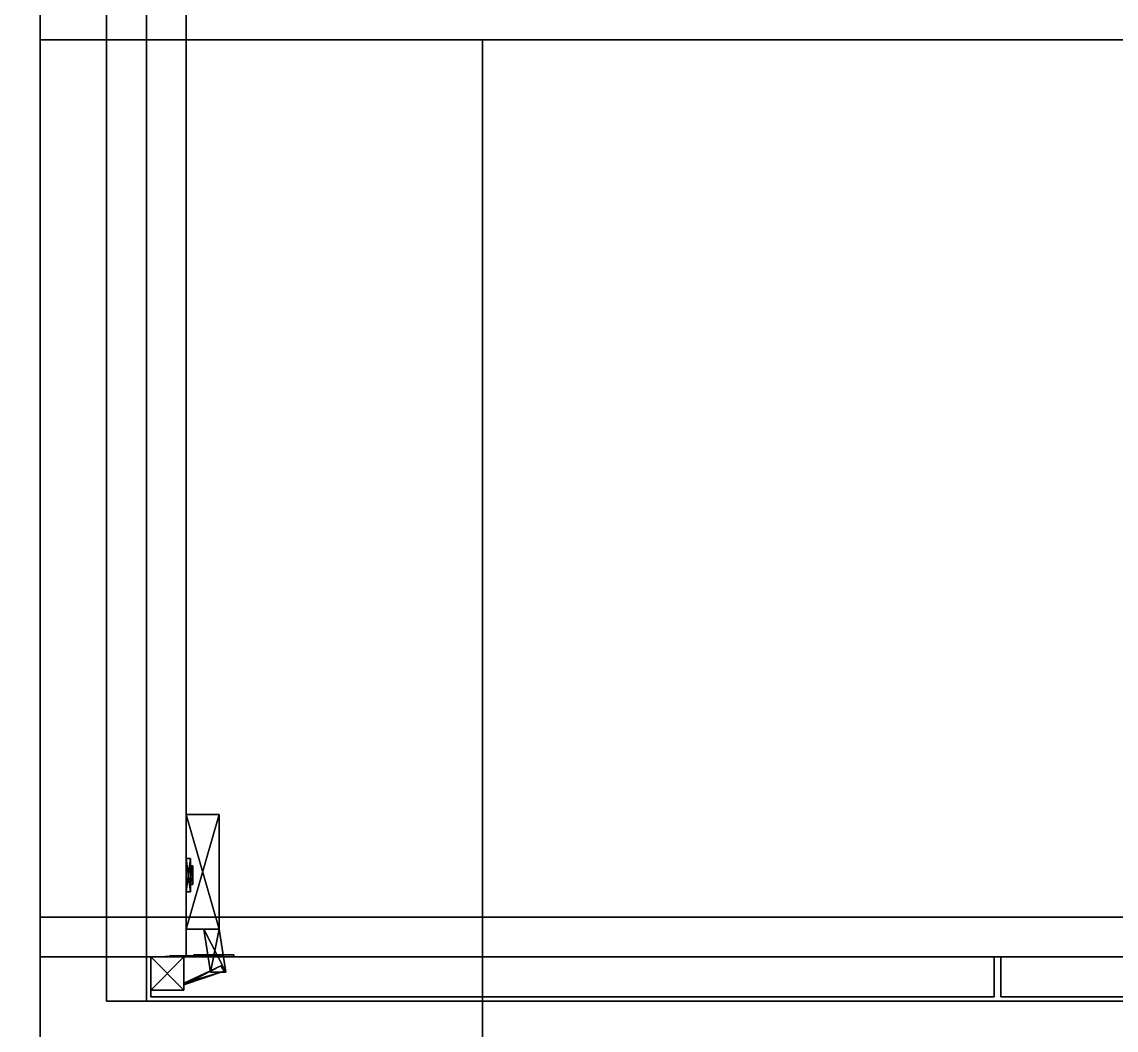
# Model space of a CAD drawing. Extents: x 0 to 7800, y -5130 to 1.
# Drawn here: x 1167.4 to 1662.4, y -852.1 to -395.8 of the extents above; entities that cross this region are included whole.
import ezdxf

# ---------------------------------------------------------------- set-up
doc = ezdxf.new("R2010")
doc.units = 0
for name, color, linetype in [('LAYER0', 7, 'CONTINUOUS'), ('LAYER132', 253, 'CONTINUOUS'), ('LAYER179', 7, 'CONTINUOUS'), ('LAYER2', 7, 'CONTINUOUS'), ('LAYER247', 7, 'CONTINUOUS'), ('LAYER265', 7, 'CONTINUOUS'), ('LAYER266', 7, 'CONTINUOUS'), ('LAYER273', 253, 'CONTINUOUS'), ('LAYER276', 28, 'CONTINUOUS'), ('LAYER277', 253, 'CONTINUOUS'), ('LAYER278', 28, 'CONTINUOUS'), ('LAYER279', 253, 'CONTINUOUS'), ('LAYER280', 253, 'CONTINUOUS'), ('LAYER281', 253, 'CONTINUOUS'), ('LAYER282', 253, 'CONTINUOUS'), ('LAYER3', 2, 'CONTINUOUS'), ('LAYER30', 253, 'CONTINUOUS'), ('LAYER32', 7, 'CONTINUOUS'), ('LAYER4', 2, 'CONTINUOUS'), ('LAYER480', 7, 'CONTINUOUS')]:
    doc.layers.add(name, color=color, linetype=linetype)

msp = doc.modelspace()

# ---------------------------------------------------------------- linework, layer by layer
at = {"layer": 'LAYER0'}
for points, invisible_edges in [([(4030.693, -54.002, -5), (1025.693, -1555.002, -5), (1025.693, -54.002, -5), (4030.693, -54.002, -5)], 1), ([(1025.693, -1555.002, -5), (4030.693, -54.002, -5), (1412.693, -4773.002, -5), (1025.693, -1555.002, -5)], 7), ([(1025.693, -1555.002), (1412.693, -4773.002), (1025.693, -54.002), (1025.693, -1555.002)], 3), ([(1025.693, -54.002), (1412.693, -4773.002), (4030.693, -54.002), (1025.693, -54.002)], 3), ([(1412.693, -4773.002, -5), (4030.693, -54.002, -5), (1412.693, -5130.002, -5), (1412.693, -4773.002, -5)], 3), ([(1412.693, -5130.002, -5), (4030.693, -54.002, -5), (2602.693, -4730.002, -5), (1412.693, -5130.002, -5)], 7), ([(4030.693, -54.002), (1412.693, -4773.002), (2602.693, -4730.002), (4030.693, -54.002)], 7)]:
    msp.add_3dface(points, dxfattribs=dict(at, invisible_edges=invisible_edges))
at = {"layer": 'LAYER132', "invisible_edges": 1}
for points in [[(1993.695, -204, 1942), (1223.695, -839, 1942), (1223.695, -204, 1942), (1993.695, -204, 1942)], [(1223.695, -839, 1942), (1993.695, -204, 1942), (1993.695, -839, 1942), (1223.695, -839, 1942)], [(1223.695, -204, 1960), (1223.695, -839, 1942), (1223.695, -839, 1960), (1223.695, -204, 1960)], [(1223.695, -839, 1942), (1223.695, -204, 1960), (1223.695, -204, 1942), (1223.695, -839, 1942)], [(1993.695, -839, 1960), (1223.695, -204, 1960), (1223.695, -839, 1960), (1993.695, -839, 1960)], [(1223.695, -204, 1960), (1993.695, -839, 1960), (1993.695, -204, 1960), (1223.695, -204, 1960)], [(1993.695, -839, 1960), (1223.695, -839, 1942), (1993.695, -839, 1942), (1993.695, -839, 1960)], [(1223.695, -839, 1942), (1993.695, -839, 1960), (1223.695, -839, 1960), (1223.695, -839, 1942)]]:
    msp.add_3dface(points, dxfattribs=at)
at = {"layer": 'LAYER179'}
for points, invisible_edges in [([(1993.695, -801, 2380), (1375.695, -819, 2380), (1375.695, -801, 2380), (1993.695, -801, 2380)], 1), ([(1375.695, -819, 2380), (1993.695, -801, 2380), (2011.695, -819, 2380), (1375.695, -819, 2380)], 3), ([(1375.695, -801, 2446), (1375.695, -819, 2380), (1375.695, -819, 2446), (1375.695, -801, 2446)], 1), ([(1375.695, -819, 2380), (1375.695, -801, 2446), (1375.695, -801, 2380), (1375.695, -819, 2380)], 1), ([(1375.695, -801, 2446), (1993.695, -801, 2380), (1375.695, -801, 2380), (1375.695, -801, 2446)], 1), ([(1993.695, -801, 2380), (1375.695, -801, 2446), (1993.695, -801, 2446), (1993.695, -801, 2380)], 1), ([(2011.695, -819, 2446), (1375.695, -801, 2446), (1375.695, -819, 2446), (2011.695, -819, 2446)], 1), ([(1375.695, -801, 2446), (2011.695, -819, 2446), (1993.695, -801, 2446), (1375.695, -801, 2446)], 3), ([(2011.695, -819, 2446), (1375.695, -819, 2380), (2011.695, -819, 2380), (2011.695, -819, 2446)], 1), ([(1375.695, -819, 2380), (2011.695, -819, 2446), (1375.695, -819, 2446), (1375.695, -819, 2380)], 1)]:
    msp.add_3dface(points, dxfattribs=dict(at, invisible_edges=invisible_edges))
at = {"layer": 'LAYER2'}
for points, invisible_edges in [([(1025.693, -54.002), (1175.693, -204.002), (1025.693, -1555.002), (1025.693, -54.002)], 3), ([(1175.693, -1705.002), (1025.693, -1555.002), (1175.693, -204.002), (1175.693, -1705.002)], 3), ([(1175.693, -204.002), (1175.693, -1705.002, 2657), (1175.693, -1705.002), (1175.693, -204.002)], 1), ([(1175.693, -1705.002, 2657), (1175.693, -204.002), (1175.693, -204.002, 2657), (1175.693, -1705.002, 2657)], 1)]:
    msp.add_3dface(points, dxfattribs=dict(at, invisible_edges=invisible_edges))
at = {"layer": 'LAYER247', "invisible_edges": 1}
for points in [[(1223.695, -204, 1960), (1241.695, -819, 1960), (1223.695, -819, 1960), (1223.695, -204, 1960)], [(1241.695, -819, 1960), (1223.695, -204, 1960), (1241.695, -204, 1960), (1241.695, -819, 1960)], [(1241.695, -204, 2380), (1223.695, -819, 2380), (1241.695, -819, 2380), (1241.695, -204, 2380)], [(1223.695, -819, 2380), (1241.695, -204, 2380), (1223.695, -204, 2380), (1223.695, -819, 2380)], [(1223.695, -819, 2380), (1223.695, -204, 1960), (1223.695, -819, 1960), (1223.695, -819, 2380)], [(1223.695, -204, 1960), (1223.695, -819, 2380), (1223.695, -204, 2380), (1223.695, -204, 1960)], [(1241.695, -204, 2380), (1241.695, -819, 1960), (1241.695, -204, 1960), (1241.695, -204, 2380)], [(1241.695, -819, 1960), (1241.695, -204, 2380), (1241.695, -819, 2380), (1241.695, -819, 1960)], [(1223.695, -819, 2380), (1241.695, -819, 1960), (1241.695, -819, 2380), (1223.695, -819, 2380)], [(1241.695, -819, 1960), (1223.695, -819, 2380), (1223.695, -819, 1960), (1241.695, -819, 1960)]]:
    msp.add_3dface(points, dxfattribs=at)
at = {"layer": 'LAYER265', "invisible_edges": 1}
for points in [[(1975.695, -204, 1961), (1241.695, -819, 1961), (1241.695, -204, 1961), (1975.695, -204, 1961)], [(1241.695, -819, 1961), (1975.695, -204, 1961), (1975.695, -819, 1961), (1241.695, -819, 1961)], [(1241.695, -204, 1979), (1241.695, -819, 1961), (1241.695, -819, 1979), (1241.695, -204, 1979)], [(1241.695, -819, 1961), (1241.695, -204, 1979), (1241.695, -204, 1961), (1241.695, -819, 1961)], [(1975.695, -819, 1979), (1241.695, -204, 1979), (1241.695, -819, 1979), (1975.695, -819, 1979)], [(1241.695, -204, 1979), (1975.695, -819, 1979), (1975.695, -204, 1979), (1241.695, -204, 1979)], [(1975.695, -819, 1979), (1241.695, -819, 1961), (1975.695, -819, 1961), (1975.695, -819, 1979)], [(1241.695, -819, 1961), (1975.695, -819, 1979), (1241.695, -819, 1979), (1241.695, -819, 1961)]]:
    msp.add_3dface(points, dxfattribs=at)
at = {"layer": 'LAYER266', "invisible_edges": 1}
for points in [[(1241.695, -204, 2379), (1975.695, -819, 2379), (1975.695, -204, 2379), (1241.695, -204, 2379)], [(1975.695, -819, 2379), (1241.695, -204, 2379), (1241.695, -819, 2379), (1975.695, -819, 2379)], [(1241.695, -204, 2379), (1241.695, -819, 2361), (1241.695, -819, 2379), (1241.695, -204, 2379)], [(1241.695, -819, 2361), (1241.695, -204, 2379), (1241.695, -204, 2361), (1241.695, -819, 2361)], [(1241.695, -819, 2361), (1975.695, -204, 2361), (1975.695, -819, 2361), (1241.695, -819, 2361)], [(1975.695, -204, 2361), (1241.695, -819, 2361), (1241.695, -204, 2361), (1975.695, -204, 2361)], [(1241.695, -819, 2361), (1975.695, -819, 2379), (1241.695, -819, 2379), (1241.695, -819, 2361)], [(1975.695, -819, 2379), (1241.695, -819, 2361), (1975.695, -819, 2361), (1975.695, -819, 2379)]]:
    msp.add_3dface(points, dxfattribs=at)
at = {"layer": 'LAYER273', "invisible_edges": 1}
for points in [[(1610.195, -819, 2377), (1991.695, -819, 1998), (1610.195, -819, 1998), (1610.195, -819, 2377)], [(1991.695, -819, 1998), (1610.195, -819, 2377), (1991.695, -819, 2377), (1991.695, -819, 1998)], [(1610.195, -837, 1998), (1991.695, -819, 1998), (1991.695, -837, 1998), (1610.195, -837, 1998)], [(1991.695, -819, 1998), (1610.195, -837, 1998), (1610.195, -819, 1998), (1991.695, -819, 1998)], [(1610.195, -819, 2377), (1991.695, -837, 2377), (1991.695, -819, 2377), (1610.195, -819, 2377)], [(1991.695, -837, 2377), (1610.195, -819, 2377), (1610.195, -837, 2377), (1991.695, -837, 2377)], [(1610.195, -837, 1998), (1610.195, -819, 2377), (1610.195, -819, 1998), (1610.195, -837, 1998)], [(1610.195, -819, 2377), (1610.195, -837, 1998), (1610.195, -837, 2377), (1610.195, -819, 2377)], [(1991.695, -837, 2377), (1610.195, -837, 1998), (1991.695, -837, 1998), (1991.695, -837, 2377)], [(1610.195, -837, 1998), (1991.695, -837, 2377), (1610.195, -837, 2377), (1610.195, -837, 1998)]]:
    msp.add_3dface(points, dxfattribs=at)
at = {"layer": 'LAYER276'}
for points, invisible_edges in [([(1233.185, -818.75, 2058.025), (1232.195, -818.75, 2063), (1234.195, -818.75, 2063), (1234.195, -818.75, 2057.5)], 10), ([(1232.195, -818.75, 2063), (1233.185, -818.75, 2067.975), (1234.195, -818.75, 2068.5), (1234.195, -818.75, 2063)], 10), ([(1236.003, -818.75, 2053.808), (1233.185, -818.75, 2058.025), (1234.195, -818.75, 2057.5), (1237.695, -818.75, 2057.5)], 10), ([(1233.185, -818.75, 2067.975), (1236.003, -818.75, 2072.192), (1237.695, -818.75, 2068.5), (1234.195, -818.75, 2068.5)], 10), ([(1234.195, -818.5, 2068.5), (1234.195, -818.5, 2057.5), (1241.195, -818.5, 2057.5), (1240.985, -818.5, 2068.317)], 4), ([(1240.22, -818.75, 2050.99), (1236.003, -818.75, 2053.808), (1237.695, -818.75, 2057.5), (1241.195, -818.75, 2057.5)], 10), ([(1236.003, -818.75, 2072.192), (1240.22, -818.75, 2075.01), (1241.195, -818.75, 2068.5), (1237.695, -818.75, 2068.5)], 10), ([(1245.195, -818.75, 2050), (1240.22, -818.75, 2050.99), (1241.195, -818.75, 2057.5), (1245.195, -818.75, 2054)], 2), ([(1240.22, -818.75, 2075.01), (1245.195, -818.75, 2076), (1245.195, -818.75, 2072), (1241.195, -818.75, 2068.5)], 8), ([(1240.985, -818.5, 2068.317), (1241.195, -818.5, 2057.5), (1245.195, -818.5, 2054), (1245.195, -818.5, 2072)], 5), ([(1263.195, -818, 2042), (1258.195, -818, 2054), (1245.195, -818, 2054), (1245.195, -818, 2042)], 1), ([(1263.195, -818, 2084), (1258.195, -818, 2072), (1245.195, -818, 2072), (1245.195, -818, 2084)], 1), ([(1245.195, -818.5, 2072), (1245.195, -818.5, 2054), (1258.195, -818.5, 2054), (1258.195, -818.5, 2072)], 1), ([(1263.195, -818, 2084), (1263.195, -818, 2042), (1258.195, -818, 2054), (1258.195, -818, 2072)], 10)]:
    msp.add_3dface(points, dxfattribs=dict(at, invisible_edges=invisible_edges))
for points in [[(1263.195, -818, 2042), (1245.195, -818, 2042), (1245.195, -818, 2042), (1263.195, -818, 2042)], [(1263.195, -818, 2084), (1245.195, -818, 2084), (1245.195, -818, 2084), (1263.195, -818, 2084)], [(1258.195, -818, 2054), (1258.195, -819, 2054), (1245.195, -819, 2054), (1245.195, -818, 2054)], [(1245.195, -818, 2054), (1245.195, -819, 2054), (1245.195, -819, 2042), (1245.195, -818, 2042)], [(1245.195, -818, 2042), (1245.195, -819, 2042), (1263.195, -819, 2042), (1263.195, -818, 2042)], [(1258.195, -818, 2072), (1258.195, -819, 2072), (1245.195, -819, 2072), (1245.195, -818, 2072)], [(1245.195, -818, 2072), (1245.195, -819, 2072), (1245.195, -819, 2084), (1245.195, -818, 2084)], [(1245.195, -818, 2084), (1245.195, -819, 2084), (1263.195, -819, 2084), (1263.195, -818, 2084)], [(1245.195, -819, 2054), (1245.195, -819, 2042), (1245.195, -819, 2054)], [(1245.195, -819, 2072), (1245.195, -819, 2084), (1245.195, -819, 2072)], [(1263.195, -819, 2042), (1245.195, -819, 2042), (1245.195, -819, 2084), (1263.195, -819, 2084)], [(1258.195, -818, 2054), (1258.195, -819, 2054), (1258.195, -819, 2072), (1258.195, -818, 2072)], [(1258.195, -819, 2054), (1258.195, -819, 2072), (1258.195, -819, 2054)], [(1263.195, -818, 2084), (1263.195, -819, 2084), (1263.195, -818, 2084)], [(1263.195, -819, 2042), (1263.195, -819, 2084), (1263.195, -818, 2084), (1263.195, -818, 2042)]]:
    msp.add_3dface(points, dxfattribs=at)
at = {"layer": 'LAYER277'}
for points in [[(1241.695, -754.5, 2056.217), (1256.616, -806.5, 2056.217), (1241.695, -806.5, 2056.217), (1241.695, -754.5, 2056.217)], [(1256.616, -754.5, 2056.217), (1256.616, -806.5, 2056.217), (1241.695, -754.5, 2056.217), (1256.616, -754.5, 2056.217)], [(1241.695, -754.5, 2069.783), (1256.616, -754.5, 2056.217), (1241.695, -754.5, 2056.217), (1241.695, -754.5, 2069.783)], [(1256.616, -754.5, 2069.783), (1256.616, -754.5, 2056.217), (1241.695, -754.5, 2069.783), (1256.616, -754.5, 2069.783)], [(1241.695, -806.5, 2069.783), (1256.616, -754.5, 2069.783), (1241.695, -754.5, 2069.783), (1241.695, -806.5, 2069.783)], [(1256.616, -806.5, 2069.783), (1256.616, -754.5, 2069.783), (1241.695, -806.5, 2069.783), (1256.616, -806.5, 2069.783)], [(1256.616, -754.5, 2056.217), (1256.616, -806.5, 2069.783), (1256.616, -806.5, 2056.217), (1256.616, -754.5, 2056.217)], [(1256.616, -754.5, 2069.783), (1256.616, -806.5, 2069.783), (1256.616, -754.5, 2056.217), (1256.616, -754.5, 2069.783)], [(1241.695, -774.5, 2089), (1241.695, -789.5, 2089), (1243.684, -789.5, 2089), (1241.695, -774.5, 2089)], [(1243.684, -774.5, 2089), (1241.695, -774.5, 2089), (1243.684, -789.5, 2089), (1243.684, -774.5, 2089)], [(1241.695, -774.5, 2037), (1241.695, -774.5, 2089), (1243.684, -774.5, 2089), (1241.695, -774.5, 2037)], [(1243.684, -774.5, 2037), (1241.695, -774.5, 2037), (1243.684, -774.5, 2089), (1243.684, -774.5, 2037)], [(1241.695, -789.5, 2037), (1241.695, -774.5, 2037), (1243.684, -774.5, 2037), (1241.695, -789.5, 2037)], [(1243.684, -789.5, 2037), (1241.695, -789.5, 2037), (1243.684, -774.5, 2037), (1243.684, -789.5, 2037)], [(1243.684, -774.5, 2089), (1243.684, -789.5, 2089), (1243.684, -789.5, 2037), (1243.684, -774.5, 2089)], [(1243.684, -774.5, 2037), (1243.684, -774.5, 2089), (1243.684, -789.5, 2037), (1243.684, -774.5, 2037)], [(1243.684, -782, 2076.291), (1244.679, -777.7574, 2081.087), (1244.679, -782, 2076.291), (1243.684, -782, 2076.291)], [(1243.684, -777.7574, 2081.087), (1244.679, -777.7574, 2081.087), (1243.684, -782, 2076.291), (1243.684, -777.7574, 2081.087)], [(1243.684, -777.7574, 2081.087), (1244.679, -782, 2085.883), (1244.679, -777.7574, 2081.087), (1243.684, -777.7574, 2081.087)], [(1243.684, -782, 2085.883), (1244.679, -782, 2085.883), (1243.684, -777.7574, 2081.087), (1243.684, -782, 2085.883)], [(1243.684, -782, 2076.291), (1243.684, -777.7574, 2081.087), (1243.684, -782, 2085.883), (1243.684, -782, 2076.291)], [(1243.684, -782, 2040.117), (1244.679, -777.7574, 2044.913), (1244.679, -782, 2040.117), (1243.684, -782, 2040.117)], [(1243.684, -777.7574, 2044.913), (1244.679, -777.7574, 2044.913), (1243.684, -782, 2040.117), (1243.684, -777.7574, 2044.913)], [(1243.684, -777.7574, 2044.913), (1244.679, -782, 2049.709), (1244.679, -777.7574, 2044.913), (1243.684, -777.7574, 2044.913)], [(1243.684, -782, 2049.709), (1244.679, -782, 2049.709), (1243.684, -777.7574, 2044.913), (1243.684, -782, 2049.709)], [(1243.684, -782, 2040.117), (1243.684, -777.7574, 2044.913), (1243.684, -782, 2049.709), (1243.684, -782, 2040.117)], [(1243.684, -786.2426, 2081.087), (1244.679, -782, 2076.291), (1244.679, -786.2426, 2081.087), (1243.684, -786.2426, 2081.087)], [(1243.684, -782, 2076.291), (1244.679, -782, 2076.291), (1243.684, -786.2426, 2081.087), (1243.684, -782, 2076.291)], [(1243.684, -786.2426, 2081.087), (1243.684, -782, 2076.291), (1243.684, -782, 2085.883), (1243.684, -786.2426, 2081.087)], [(1243.684, -786.2426, 2081.087), (1244.679, -782, 2085.883), (1243.684, -782, 2085.883), (1243.684, -786.2426, 2081.087)], [(1244.679, -786.2426, 2081.087), (1244.679, -782, 2085.883), (1243.684, -786.2426, 2081.087), (1244.679, -786.2426, 2081.087)], [(1243.684, -786.2426, 2044.913), (1244.679, -782, 2040.117), (1244.679, -786.2426, 2044.913), (1243.684, -786.2426, 2044.913)], [(1243.684, -782, 2040.117), (1244.679, -782, 2040.117), (1243.684, -786.2426, 2044.913), (1243.684, -782, 2040.117)], [(1243.684, -786.2426, 2044.913), (1243.684, -782, 2040.117), (1243.684, -782, 2049.709), (1243.684, -786.2426, 2044.913)], [(1243.684, -786.2426, 2044.913), (1244.679, -782, 2049.709), (1243.684, -782, 2049.709), (1243.684, -786.2426, 2044.913)], [(1244.679, -786.2426, 2044.913), (1244.679, -782, 2049.709), (1243.684, -786.2426, 2044.913), (1244.679, -786.2426, 2044.913)], [(1244.679, -786.2426, 2081.087), (1244.679, -777.7574, 2081.087), (1244.679, -782, 2085.883), (1244.679, -786.2426, 2081.087)], [(1244.679, -782, 2076.291), (1244.679, -777.7574, 2081.087), (1244.679, -786.2426, 2081.087), (1244.679, -782, 2076.291)], [(1244.679, -786.2426, 2044.913), (1244.679, -777.7574, 2044.913), (1244.679, -782, 2049.709), (1244.679, -786.2426, 2044.913)], [(1244.679, -782, 2040.117), (1244.679, -777.7574, 2044.913), (1244.679, -786.2426, 2044.913), (1244.679, -782, 2040.117)], [(1243.684, -789.5, 2089), (1241.695, -789.5, 2089), (1241.695, -789.5, 2037), (1243.684, -789.5, 2089)], [(1243.684, -789.5, 2037), (1243.684, -789.5, 2089), (1241.695, -789.5, 2037), (1243.684, -789.5, 2037)], [(1249.653, -806.5, 2056.217), (1259.601, -825.8654, 2056.217), (1252.637, -825.8654, 2056.217), (1249.653, -806.5, 2056.217)], [(1256.616, -806.5, 2056.217), (1259.601, -825.8654, 2056.217), (1249.653, -806.5, 2056.217), (1256.616, -806.5, 2056.217)], [(1252.637, -825.8654, 2069.783), (1256.616, -806.5, 2069.783), (1249.653, -806.5, 2069.783), (1252.637, -825.8654, 2069.783)], [(1259.601, -825.8654, 2069.783), (1256.616, -806.5, 2069.783), (1252.637, -825.8654, 2069.783), (1259.601, -825.8654, 2069.783)], [(1256.616, -806.5, 2056.217), (1259.601, -825.8654, 2069.783), (1259.601, -825.8654, 2056.217), (1256.616, -806.5, 2056.217)], [(1256.616, -806.5, 2069.783), (1259.601, -825.8654, 2069.783), (1256.616, -806.5, 2056.217), (1256.616, -806.5, 2069.783)], [(1257.387, -823.0754, 2057.348), (1241.104, -831.5, 2057.348), (1240.613, -830.9226, 2057.348), (1257.387, -823.0754, 2057.348)], [(1240.613, -830.9226, 2068.652), (1258.877, -825.4556, 2068.652), (1257.387, -823.0754, 2068.652), (1240.613, -830.9226, 2068.652)], [(1241.104, -831.5, 2068.652), (1258.877, -825.4556, 2068.652), (1240.613, -830.9226, 2068.652), (1241.104, -831.5, 2068.652)], [(1258.877, -825.4556, 2057.348), (1241.104, -831.5, 2057.348), (1257.387, -823.0754, 2057.348), (1258.877, -825.4556, 2057.348)], [(1258.877, -825.4556, 2057.348), (1241.104, -831.5, 2068.652), (1241.104, -831.5, 2057.348), (1258.877, -825.4556, 2057.348)], [(1258.877, -825.4556, 2068.652), (1241.104, -831.5, 2068.652), (1258.877, -825.4556, 2057.348), (1258.877, -825.4556, 2068.652)]]:
    msp.add_3dface(points, dxfattribs=at)
at = {"layer": 'LAYER278'}
for points, invisible_edges in [([(1233.185, -818.75, 2272.025), (1232.195, -818.75, 2277), (1234.195, -818.75, 2277), (1234.195, -818.75, 2271.5)], 10), ([(1232.195, -818.75, 2277), (1233.185, -818.75, 2281.975), (1234.195, -818.75, 2282.5), (1234.195, -818.75, 2277)], 10), ([(1236.003, -818.75, 2267.808), (1233.185, -818.75, 2272.025), (1234.195, -818.75, 2271.5), (1237.695, -818.75, 2271.5)], 10), ([(1233.185, -818.75, 2281.975), (1236.003, -818.75, 2286.192), (1237.695, -818.75, 2282.5), (1234.195, -818.75, 2282.5)], 10), ([(1234.195, -818.5, 2282.5), (1234.195, -818.5, 2271.5), (1241.195, -818.5, 2271.5), (1240.985, -818.5, 2282.317)], 4), ([(1240.22, -818.75, 2264.99), (1236.003, -818.75, 2267.808), (1237.695, -818.75, 2271.5), (1241.195, -818.75, 2271.5)], 10), ([(1236.003, -818.75, 2286.192), (1240.22, -818.75, 2289.01), (1241.195, -818.75, 2282.5), (1237.695, -818.75, 2282.5)], 10), ([(1245.195, -818.75, 2264), (1240.22, -818.75, 2264.99), (1241.195, -818.75, 2271.5), (1245.195, -818.75, 2268)], 2), ([(1240.22, -818.75, 2289.01), (1245.195, -818.75, 2290), (1245.195, -818.75, 2286), (1241.195, -818.75, 2282.5)], 8), ([(1240.985, -818.5, 2282.317), (1241.195, -818.5, 2271.5), (1245.195, -818.5, 2268), (1245.195, -818.5, 2286)], 5), ([(1263.195, -818, 2256), (1258.195, -818, 2268), (1245.195, -818, 2268), (1245.195, -818, 2256)], 1), ([(1263.195, -818, 2298), (1258.195, -818, 2286), (1245.195, -818, 2286), (1245.195, -818, 2298)], 1), ([(1245.195, -818.5, 2286), (1245.195, -818.5, 2268), (1258.195, -818.5, 2268), (1258.195, -818.5, 2286)], 1), ([(1263.195, -818, 2298), (1263.195, -818, 2256), (1258.195, -818, 2268), (1258.195, -818, 2286)], 10)]:
    msp.add_3dface(points, dxfattribs=dict(at, invisible_edges=invisible_edges))
for points in [[(1263.195, -818, 2256), (1245.195, -818, 2256), (1245.195, -818, 2256), (1263.195, -818, 2256)], [(1263.195, -818, 2298), (1245.195, -818, 2298), (1245.195, -818, 2298), (1263.195, -818, 2298)], [(1258.195, -818, 2268), (1258.195, -819, 2268), (1245.195, -819, 2268), (1245.195, -818, 2268)], [(1245.195, -818, 2268), (1245.195, -819, 2268), (1245.195, -819, 2256), (1245.195, -818, 2256)], [(1245.195, -818, 2256), (1245.195, -819, 2256), (1263.195, -819, 2256), (1263.195, -818, 2256)], [(1258.195, -818, 2286), (1258.195, -819, 2286), (1245.195, -819, 2286), (1245.195, -818, 2286)], [(1245.195, -818, 2286), (1245.195, -819, 2286), (1245.195, -819, 2298), (1245.195, -818, 2298)], [(1245.195, -818, 2298), (1245.195, -819, 2298), (1263.195, -819, 2298), (1263.195, -818, 2298)], [(1245.195, -819, 2268), (1245.195, -819, 2256), (1245.195, -819, 2268)], [(1245.195, -819, 2286), (1245.195, -819, 2298), (1245.195, -819, 2286)], [(1263.195, -819, 2256), (1245.195, -819, 2256), (1245.195, -819, 2298), (1263.195, -819, 2298)], [(1258.195, -818, 2268), (1258.195, -819, 2268), (1258.195, -819, 2286), (1258.195, -818, 2286)], [(1258.195, -819, 2268), (1258.195, -819, 2286), (1258.195, -819, 2268)], [(1263.195, -818, 2298), (1263.195, -819, 2298), (1263.195, -818, 2298)], [(1263.195, -819, 2256), (1263.195, -819, 2298), (1263.195, -818, 2298), (1263.195, -818, 2256)]]:
    msp.add_3dface(points, dxfattribs=at)
at = {"layer": 'LAYER279'}
for points in [[(1241.695, -754.5, 2270.217), (1256.616, -806.5, 2270.217), (1241.695, -806.5, 2270.217), (1241.695, -754.5, 2270.217)], [(1256.616, -754.5, 2270.217), (1256.616, -806.5, 2270.217), (1241.695, -754.5, 2270.217), (1256.616, -754.5, 2270.217)], [(1241.695, -754.5, 2283.783), (1256.616, -754.5, 2270.217), (1241.695, -754.5, 2270.217), (1241.695, -754.5, 2283.783)], [(1256.616, -754.5, 2283.783), (1256.616, -754.5, 2270.217), (1241.695, -754.5, 2283.783), (1256.616, -754.5, 2283.783)], [(1241.695, -806.5, 2283.783), (1256.616, -754.5, 2283.783), (1241.695, -754.5, 2283.783), (1241.695, -806.5, 2283.783)], [(1256.616, -806.5, 2283.783), (1256.616, -754.5, 2283.783), (1241.695, -806.5, 2283.783), (1256.616, -806.5, 2283.783)], [(1256.616, -754.5, 2270.217), (1256.616, -806.5, 2283.783), (1256.616, -806.5, 2270.217), (1256.616, -754.5, 2270.217)], [(1256.616, -754.5, 2283.783), (1256.616, -806.5, 2283.783), (1256.616, -754.5, 2270.217), (1256.616, -754.5, 2283.783)], [(1241.695, -774.5, 2303), (1241.695, -789.5, 2303), (1243.684, -789.5, 2303), (1241.695, -774.5, 2303)], [(1243.684, -774.5, 2303), (1241.695, -774.5, 2303), (1243.684, -789.5, 2303), (1243.684, -774.5, 2303)], [(1241.695, -774.5, 2251), (1241.695, -774.5, 2303), (1243.684, -774.5, 2303), (1241.695, -774.5, 2251)], [(1243.684, -774.5, 2251), (1241.695, -774.5, 2251), (1243.684, -774.5, 2303), (1243.684, -774.5, 2251)], [(1241.695, -789.5, 2251), (1241.695, -774.5, 2251), (1243.684, -774.5, 2251), (1241.695, -789.5, 2251)], [(1243.684, -789.5, 2251), (1241.695, -789.5, 2251), (1243.684, -774.5, 2251), (1243.684, -789.5, 2251)], [(1243.684, -774.5, 2303), (1243.684, -789.5, 2303), (1243.684, -789.5, 2251), (1243.684, -774.5, 2303)], [(1243.684, -774.5, 2251), (1243.684, -774.5, 2303), (1243.684, -789.5, 2251), (1243.684, -774.5, 2251)], [(1243.684, -782, 2290.291), (1244.679, -777.7574, 2295.087), (1244.679, -782, 2290.291), (1243.684, -782, 2290.291)], [(1243.684, -777.7574, 2295.087), (1244.679, -777.7574, 2295.087), (1243.684, -782, 2290.291), (1243.684, -777.7574, 2295.087)], [(1243.684, -777.7574, 2295.087), (1244.679, -782, 2299.883), (1244.679, -777.7574, 2295.087), (1243.684, -777.7574, 2295.087)], [(1243.684, -782, 2299.883), (1244.679, -782, 2299.883), (1243.684, -777.7574, 2295.087), (1243.684, -782, 2299.883)], [(1243.684, -782, 2290.291), (1243.684, -777.7574, 2295.087), (1243.684, -782, 2299.883), (1243.684, -782, 2290.291)], [(1243.684, -782, 2254.117), (1244.679, -777.7574, 2258.913), (1244.679, -782, 2254.117), (1243.684, -782, 2254.117)], [(1243.684, -777.7574, 2258.913), (1244.679, -777.7574, 2258.913), (1243.684, -782, 2254.117), (1243.684, -777.7574, 2258.913)], [(1243.684, -777.7574, 2258.913), (1244.679, -782, 2263.709), (1244.679, -777.7574, 2258.913), (1243.684, -777.7574, 2258.913)], [(1243.684, -782, 2263.709), (1244.679, -782, 2263.709), (1243.684, -777.7574, 2258.913), (1243.684, -782, 2263.709)], [(1243.684, -782, 2254.117), (1243.684, -777.7574, 2258.913), (1243.684, -782, 2263.709), (1243.684, -782, 2254.117)], [(1243.684, -786.2426, 2295.087), (1244.679, -782, 2290.291), (1244.679, -786.2426, 2295.087), (1243.684, -786.2426, 2295.087)], [(1243.684, -782, 2290.291), (1244.679, -782, 2290.291), (1243.684, -786.2426, 2295.087), (1243.684, -782, 2290.291)], [(1243.684, -786.2426, 2295.087), (1243.684, -782, 2290.291), (1243.684, -782, 2299.883), (1243.684, -786.2426, 2295.087)], [(1243.684, -786.2426, 2295.087), (1244.679, -782, 2299.883), (1243.684, -782, 2299.883), (1243.684, -786.2426, 2295.087)], [(1244.679, -786.2426, 2295.087), (1244.679, -782, 2299.883), (1243.684, -786.2426, 2295.087), (1244.679, -786.2426, 2295.087)], [(1243.684, -786.2426, 2258.913), (1244.679, -782, 2254.117), (1244.679, -786.2426, 2258.913), (1243.684, -786.2426, 2258.913)], [(1243.684, -782, 2254.117), (1244.679, -782, 2254.117), (1243.684, -786.2426, 2258.913), (1243.684, -782, 2254.117)], [(1243.684, -786.2426, 2258.913), (1243.684, -782, 2254.117), (1243.684, -782, 2263.709), (1243.684, -786.2426, 2258.913)], [(1243.684, -786.2426, 2258.913), (1244.679, -782, 2263.709), (1243.684, -782, 2263.709), (1243.684, -786.2426, 2258.913)], [(1244.679, -786.2426, 2258.913), (1244.679, -782, 2263.709), (1243.684, -786.2426, 2258.913), (1244.679, -786.2426, 2258.913)], [(1244.679, -786.2426, 2295.087), (1244.679, -777.7574, 2295.087), (1244.679, -782, 2299.883), (1244.679, -786.2426, 2295.087)], [(1244.679, -782, 2290.291), (1244.679, -777.7574, 2295.087), (1244.679, -786.2426, 2295.087), (1244.679, -782, 2290.291)], [(1244.679, -786.2426, 2258.913), (1244.679, -777.7574, 2258.913), (1244.679, -782, 2263.709), (1244.679, -786.2426, 2258.913)], [(1244.679, -782, 2254.117), (1244.679, -777.7574, 2258.913), (1244.679, -786.2426, 2258.913), (1244.679, -782, 2254.117)], [(1243.684, -789.5, 2303), (1241.695, -789.5, 2303), (1241.695, -789.5, 2251), (1243.684, -789.5, 2303)], [(1243.684, -789.5, 2251), (1243.684, -789.5, 2303), (1241.695, -789.5, 2251), (1243.684, -789.5, 2251)], [(1249.653, -806.5, 2270.217), (1259.601, -825.8654, 2270.217), (1252.637, -825.8654, 2270.217), (1249.653, -806.5, 2270.217)], [(1256.616, -806.5, 2270.217), (1259.601, -825.8654, 2270.217), (1249.653, -806.5, 2270.217), (1256.616, -806.5, 2270.217)], [(1252.637, -825.8654, 2283.783), (1256.616, -806.5, 2283.783), (1249.653, -806.5, 2283.783), (1252.637, -825.8654, 2283.783)], [(1259.601, -825.8654, 2283.783), (1256.616, -806.5, 2283.783), (1252.637, -825.8654, 2283.783), (1259.601, -825.8654, 2283.783)], [(1256.616, -806.5, 2270.217), (1259.601, -825.8654, 2283.783), (1259.601, -825.8654, 2270.217), (1256.616, -806.5, 2270.217)], [(1256.616, -806.5, 2283.783), (1259.601, -825.8654, 2283.783), (1256.616, -806.5, 2270.217), (1256.616, -806.5, 2283.783)], [(1257.387, -823.0754, 2271.348), (1241.104, -831.5, 2271.348), (1240.613, -830.9226, 2271.348), (1257.387, -823.0754, 2271.348)], [(1240.613, -830.9226, 2282.652), (1258.877, -825.4556, 2282.652), (1257.387, -823.0754, 2282.652), (1240.613, -830.9226, 2282.652)], [(1241.104, -831.5, 2282.652), (1258.877, -825.4556, 2282.652), (1240.613, -830.9226, 2282.652), (1241.104, -831.5, 2282.652)], [(1258.877, -825.4556, 2271.348), (1241.104, -831.5, 2271.348), (1257.387, -823.0754, 2271.348), (1258.877, -825.4556, 2271.348)], [(1258.877, -825.4556, 2271.348), (1241.104, -831.5, 2282.652), (1241.104, -831.5, 2271.348), (1258.877, -825.4556, 2271.348)], [(1258.877, -825.4556, 2282.652), (1241.104, -831.5, 2282.652), (1258.877, -825.4556, 2271.348), (1258.877, -825.4556, 2282.652)]]:
    msp.add_3dface(points, dxfattribs=at)
at = {"layer": 'LAYER280', "invisible_edges": 1}
for points in [[(1607.195, -819, 1998), (1225.695, -819, 2377), (1607.195, -819, 2377), (1607.195, -819, 1998)], [(1225.695, -819, 2377), (1607.195, -819, 1998), (1225.695, -819, 1998), (1225.695, -819, 2377)], [(1607.195, -819, 1998), (1225.695, -837, 1998), (1225.695, -819, 1998), (1607.195, -819, 1998)], [(1225.695, -837, 1998), (1607.195, -819, 1998), (1607.195, -837, 1998), (1225.695, -837, 1998)], [(1225.695, -837, 1998), (1225.695, -819, 2377), (1225.695, -819, 1998), (1225.695, -837, 1998)], [(1225.695, -819, 2377), (1225.695, -837, 1998), (1225.695, -837, 2377), (1225.695, -819, 2377)], [(1607.195, -837, 2377), (1225.695, -819, 2377), (1225.695, -837, 2377), (1607.195, -837, 2377)], [(1225.695, -819, 2377), (1607.195, -837, 2377), (1607.195, -819, 2377), (1225.695, -819, 2377)], [(1607.195, -837, 2377), (1607.195, -819, 1998), (1607.195, -819, 2377), (1607.195, -837, 2377)], [(1607.195, -819, 1998), (1607.195, -837, 2377), (1607.195, -837, 1998), (1607.195, -819, 1998)], [(1225.695, -837, 1998), (1607.195, -837, 2377), (1225.695, -837, 2377), (1225.695, -837, 1998)], [(1607.195, -837, 2377), (1225.695, -837, 1998), (1607.195, -837, 1998), (1607.195, -837, 2377)]]:
    msp.add_3dface(points, dxfattribs=at)
at = {"layer": 'LAYER281'}
for points in [[(1225.695, -819, 1998), (1225.695, -834, 1983), (1225.695, -834, 1998), (1225.695, -819, 1998)], [(1225.695, -819, 1983), (1225.695, -834, 1983), (1225.695, -819, 1998), (1225.695, -819, 1983)], [(1240.695, -819, 1998), (1225.695, -819, 1983), (1225.695, -819, 1998), (1240.695, -819, 1998)], [(1240.695, -819, 1983), (1225.695, -819, 1983), (1240.695, -819, 1998), (1240.695, -819, 1983)], [(1240.695, -834, 1998), (1225.695, -819, 1998), (1225.695, -834, 1998), (1240.695, -834, 1998)], [(1240.695, -819, 1998), (1225.695, -819, 1998), (1240.695, -834, 1998), (1240.695, -819, 1998)], [(1225.695, -834, 1983), (1240.695, -819, 1983), (1240.695, -834, 1983), (1225.695, -834, 1983)], [(1225.695, -819, 1983), (1240.695, -819, 1983), (1225.695, -834, 1983), (1225.695, -819, 1983)], [(1240.695, -834, 1983), (1240.695, -819, 1998), (1240.695, -834, 1998), (1240.695, -834, 1983)], [(1240.695, -819, 1983), (1240.695, -819, 1998), (1240.695, -834, 1983), (1240.695, -819, 1983)], [(1225.695, -834, 1998), (1240.695, -834, 1983), (1240.695, -834, 1998), (1225.695, -834, 1998)], [(1225.695, -834, 1983), (1240.695, -834, 1983), (1225.695, -834, 1998), (1225.695, -834, 1983)]]:
    msp.add_3dface(points, dxfattribs=at)
at = {"layer": 'LAYER282'}
for points in [[(1225.695, -819, 1998), (1225.695, -834, 1983), (1225.695, -834, 1998), (1225.695, -819, 1998)], [(1225.695, -819, 1983), (1225.695, -834, 1983), (1225.695, -819, 1998), (1225.695, -819, 1983)], [(1240.695, -819, 1998), (1225.695, -819, 1983), (1225.695, -819, 1998), (1240.695, -819, 1998)], [(1240.695, -819, 1983), (1225.695, -819, 1983), (1240.695, -819, 1998), (1240.695, -819, 1983)], [(1240.695, -834, 1998), (1225.695, -819, 1998), (1225.695, -834, 1998), (1240.695, -834, 1998)], [(1240.695, -819, 1998), (1225.695, -819, 1998), (1240.695, -834, 1998), (1240.695, -819, 1998)], [(1225.695, -834, 1983), (1240.695, -819, 1983), (1240.695, -834, 1983), (1225.695, -834, 1983)], [(1225.695, -819, 1983), (1240.695, -819, 1983), (1225.695, -834, 1983), (1225.695, -819, 1983)], [(1240.695, -834, 1983), (1240.695, -819, 1998), (1240.695, -834, 1998), (1240.695, -834, 1983)], [(1240.695, -819, 1983), (1240.695, -819, 1998), (1240.695, -834, 1983), (1240.695, -819, 1983)], [(1225.695, -834, 1998), (1240.695, -834, 1983), (1240.695, -834, 1998), (1225.695, -834, 1998)], [(1225.695, -834, 1983), (1240.695, -834, 1983), (1225.695, -834, 1998), (1225.695, -834, 1983)]]:
    msp.add_3dface(points, dxfattribs=at)
at = {"layer": 'LAYER3', "invisible_edges": 1}
for points in [[(1175.695, -404, 2657), (1175.695, -1905, 2400), (1175.695, -1905, 2657), (1175.695, -404, 2657)], [(1175.695, -1905, 2400), (1175.695, -404, 2657), (1175.695, -404, 2400), (1175.695, -1905, 2400)], [(1375.695, -404, 2400), (1175.695, -1905, 2400), (1175.695, -404, 2400), (1375.695, -404, 2400)], [(1175.695, -1905, 2400), (1375.695, -404, 2400), (1375.695, -1905, 2400), (1175.695, -1905, 2400)], [(1175.695, -404, 2657), (1375.695, -404, 2400), (1175.695, -404, 2400), (1175.695, -404, 2657)], [(1375.695, -404, 2400), (1175.695, -404, 2657), (1375.695, -404, 2657), (1375.695, -404, 2400)], [(1375.695, -1905, 2657), (1175.695, -404, 2657), (1175.695, -1905, 2657), (1375.695, -1905, 2657)], [(1175.695, -404, 2657), (1375.695, -1905, 2657), (1375.695, -404, 2657), (1175.695, -404, 2657)], [(1375.695, -404, 2400), (1375.695, -1905, 2657), (1375.695, -1905, 2400), (1375.695, -404, 2400)], [(1375.695, -1905, 2657), (1375.695, -404, 2400), (1375.695, -404, 2657), (1375.695, -1905, 2657)]]:
    msp.add_3dface(points, dxfattribs=at)
at = {"layer": 'LAYER30', "invisible_edges": 1}
for points in [[(1205.695, -204, 180), (1223.695, -839, 180), (1205.695, -839, 180), (1205.695, -204, 180)], [(1223.695, -839, 180), (1205.695, -204, 180), (1223.695, -204, 180), (1223.695, -839, 180)], [(1223.695, -204, 2380), (1205.695, -839, 2380), (1223.695, -839, 2380), (1223.695, -204, 2380)], [(1205.695, -839, 2380), (1223.695, -204, 2380), (1205.695, -204, 2380), (1205.695, -839, 2380)], [(1205.695, -839, 2380), (1205.695, -204, 180), (1205.695, -839, 180), (1205.695, -839, 2380)], [(1205.695, -204, 180), (1205.695, -839, 2380), (1205.695, -204, 2380), (1205.695, -204, 180)], [(1223.695, -204, 2380), (1223.695, -839, 180), (1223.695, -204, 180), (1223.695, -204, 2380)], [(1223.695, -839, 180), (1223.695, -204, 2380), (1223.695, -839, 2380), (1223.695, -839, 180)], [(1205.695, -839, 2380), (1223.695, -839, 180), (1223.695, -839, 2380), (1205.695, -839, 2380)], [(1223.695, -839, 180), (1205.695, -839, 2380), (1205.695, -839, 180), (1223.695, -839, 180)]]:
    msp.add_3dface(points, dxfattribs=at)
at = {"layer": 'LAYER32', "invisible_edges": 1}
for points in [[(1205.695, -801, 2380), (1175.695, -801, 180), (1175.695, -801, 2380), (1205.695, -801, 2380)], [(1175.695, -801, 180), (1205.695, -801, 2380), (1205.695, -801, 180), (1175.695, -801, 180)], [(1205.695, -819, 180), (1175.695, -801, 180), (1205.695, -801, 180), (1205.695, -819, 180)], [(1175.695, -801, 180), (1205.695, -819, 180), (1175.695, -819, 180), (1175.695, -801, 180)], [(1175.695, -819, 2380), (1205.695, -801, 2380), (1175.695, -801, 2380), (1175.695, -819, 2380)], [(1205.695, -801, 2380), (1175.695, -819, 2380), (1205.695, -819, 2380), (1205.695, -801, 2380)], [(1175.695, -819, 2380), (1175.695, -801, 180), (1175.695, -819, 180), (1175.695, -819, 2380)], [(1175.695, -801, 180), (1175.695, -819, 2380), (1175.695, -801, 2380), (1175.695, -801, 180)], [(1205.695, -801, 2380), (1205.695, -819, 180), (1205.695, -801, 180), (1205.695, -801, 2380)], [(1205.695, -819, 180), (1205.695, -801, 2380), (1205.695, -819, 2380), (1205.695, -819, 180)], [(1205.695, -819, 180), (1175.695, -819, 2380), (1175.695, -819, 180), (1205.695, -819, 180)], [(1175.695, -819, 2380), (1205.695, -819, 180), (1205.695, -819, 2380), (1175.695, -819, 2380)]]:
    msp.add_3dface(points, dxfattribs=at)
at = {"layer": 'LAYER4', "invisible_edges": 1}
for points in [[(3880.695, -404, 2400), (1175.695, -204, 2400), (3880.695, -204, 2400), (3880.695, -404, 2400)], [(1175.695, -204, 2400), (3880.695, -404, 2400), (1175.695, -404, 2400), (1175.695, -204, 2400)], [(1175.695, -404, 2657), (3880.695, -204, 2657), (1175.695, -204, 2657), (1175.695, -404, 2657)], [(3880.695, -204, 2657), (1175.695, -404, 2657), (3880.695, -404, 2657), (3880.695, -204, 2657)], [(1175.695, -404, 2657), (1175.695, -204, 2400), (1175.695, -404, 2400), (1175.695, -404, 2657)], [(1175.695, -204, 2400), (1175.695, -404, 2657), (1175.695, -204, 2657), (1175.695, -204, 2400)], [(3880.695, -404, 2400), (1175.695, -404, 2657), (1175.695, -404, 2400), (3880.695, -404, 2400)], [(1175.695, -404, 2657), (3880.695, -404, 2400), (3880.695, -404, 2657), (1175.695, -404, 2657)]]:
    msp.add_3dface(points, dxfattribs=at)
at = {"layer": 'LAYER480', "invisible_edges": 1}
for points in [[(1375.695, -801, 2400), (1175.695, -801, 2380), (1175.695, -801, 2400), (1375.695, -801, 2400)], [(1175.695, -801, 2380), (1375.695, -801, 2400), (1375.695, -801, 2379), (1175.695, -801, 2380)], [(1175.695, -819, 2400), (1175.695, -801, 2380), (1175.695, -819, 2380), (1175.695, -819, 2400)], [(1175.695, -801, 2380), (1175.695, -819, 2400), (1175.695, -801, 2400), (1175.695, -801, 2380)], [(1175.695, -819, 2400), (1375.695, -801, 2400), (1175.695, -801, 2400), (1175.695, -819, 2400)], [(1375.695, -801, 2400), (1175.695, -819, 2400), (1375.695, -819, 2400), (1375.695, -801, 2400)], [(1375.695, -819, 2379), (1175.695, -801, 2380), (1375.695, -801, 2379), (1375.695, -819, 2379)], [(1175.695, -801, 2380), (1375.695, -819, 2379), (1175.695, -819, 2380), (1175.695, -801, 2380)], [(1375.695, -801, 2400), (1375.695, -819, 2379), (1375.695, -801, 2379), (1375.695, -801, 2400)], [(1375.695, -819, 2379), (1375.695, -801, 2400), (1375.695, -819, 2400), (1375.695, -819, 2379)], [(1375.695, -819, 2379), (1175.695, -819, 2400), (1175.695, -819, 2380), (1375.695, -819, 2379)], [(1175.695, -819, 2400), (1375.695, -819, 2379), (1375.695, -819, 2400), (1175.695, -819, 2400)]]:
    msp.add_3dface(points, dxfattribs=at)

# ---------------------------------------------------------------- meshes
at = {"layer": 'LAYER2'}
mesh = msp.add_polymesh((14, 2), dxfattribs=at)
for k, corner in enumerate([(1175.695, -1705, 2657), (-0.0002, -1705, 2657), (1175.695, -204, 2657), (1175.695, -1705, 2657), (3880.695, -204, 2657), (1175.695, -204, 2657), (3880.695, -439, 2657), (3880.695, -204, 2657), (5280.695, -439, 2657), (3880.695, -439, 2657), (5280.695, -149, 2657), (5280.695, -439, 2657), (7049.695, -149, 2657), (5280.695, -149, 2657), (7049.695, -289, 2657), (7049.695, -149, 2657), (7649.695, -289, 2657), (7049.695, -289, 2657), (7649.695, -1684, 2657), (7649.695, -289, 2657), (7049.695, -1684, 2657), (7649.695, -1684, 2657), (7049.695, -1779, 2657), (7049.695, -1684, 2657), (3151.695, -1779, 2657), (7049.695, -1779, 2657), (3151.695, -1929, 2657), (7199.695, -1929, 2657)]):
    mesh.set_mesh_vertex(divmod(k, 2), corner)
at = {"layer": 'LAYER276'}
mesh = msp.add_polymesh((2, 9), dxfattribs=at)
for k, corner in enumerate([(1245.195, -818.75, 2050), (1240.22, -818.75, 2050.99), (1236.003, -818.75, 2053.808), (1233.185, -818.75, 2058.025), (1232.195, -818.75, 2063), (1233.185, -818.75, 2067.975), (1236.003, -818.75, 2072.192), (1240.22, -818.75, 2075.01), (1245.195, -818.75, 2076), (1245.195, -819, 2050), (1240.22, -819, 2050.99), (1236.003, -819, 2053.808), (1233.185, -819, 2058.025), (1232.195, -819, 2063), (1233.185, -819, 2067.975), (1236.003, -819, 2072.192), (1240.22, -819, 2075.01), (1245.195, -819, 2076)]):
    mesh.set_mesh_vertex(divmod(k, 9), corner)
at = {"layer": 'LAYER278'}
mesh = msp.add_polymesh((2, 9), dxfattribs=at)
for k, corner in enumerate([(1245.195, -818.75, 2264), (1240.22, -818.75, 2264.99), (1236.003, -818.75, 2267.808), (1233.185, -818.75, 2272.025), (1232.195, -818.75, 2277), (1233.185, -818.75, 2281.975), (1236.003, -818.75, 2286.192), (1240.22, -818.75, 2289.01), (1245.195, -818.75, 2290), (1245.195, -819, 2264), (1240.22, -819, 2264.99), (1236.003, -819, 2267.808), (1233.185, -819, 2272.025), (1232.195, -819, 2277), (1233.185, -819, 2281.975), (1236.003, -819, 2286.192), (1240.22, -819, 2289.01), (1245.195, -819, 2290)]):
    mesh.set_mesh_vertex(divmod(k, 9), corner)

doc.saveas('drawing.dxf')
